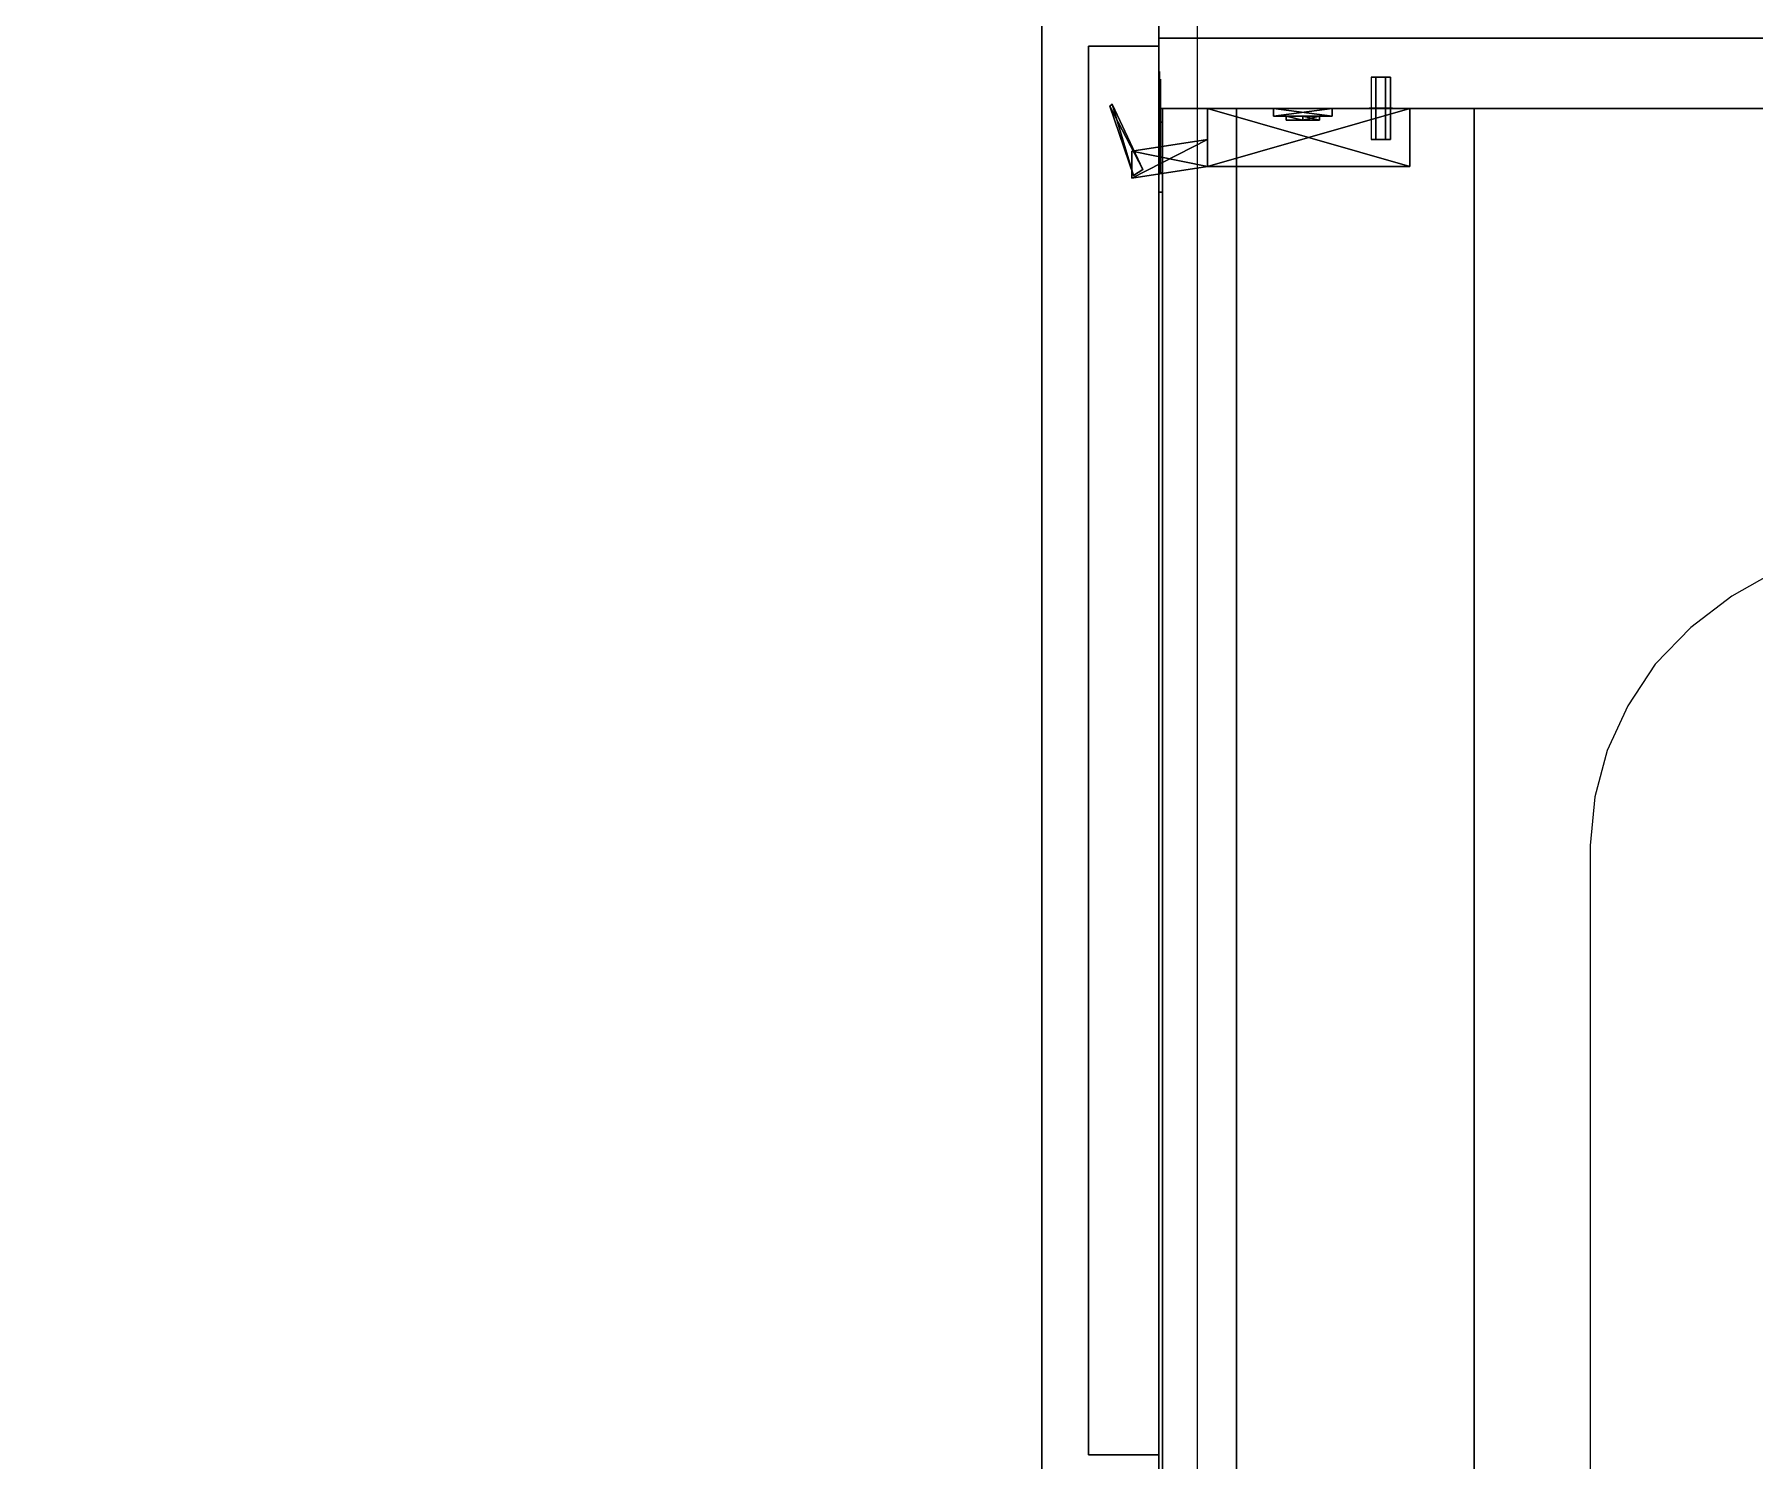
# Model space of a CAD drawing. Extents: x -150 to 6983, y -150 to 6527.
# Drawn here: x 5905.4 to 6347, y 5252 to 5618 of the extents above; entities that cross this region are included whole.
import ezdxf

# ---------------------------------------------------------------- set-up
doc = ezdxf.new("R2010")
doc.units = 0
for name, color, linetype in [('LAYER0', 7, 'CONTINUOUS'), ('LAYER102', 7, 'CONTINUOUS'), ('LAYER105', 7, 'CONTINUOUS'), ('LAYER107', 7, 'CONTINUOUS'), ('LAYER108', 254, 'CONTINUOUS'), ('LAYER117', 28, 'CONTINUOUS'), ('LAYER118', 253, 'CONTINUOUS'), ('LAYER119', 28, 'CONTINUOUS'), ('LAYER120', 253, 'CONTINUOUS'), ('LAYER121', 45, 'CONTINUOUS'), ('LAYER140', 7, 'CONTINUOUS'), ('LAYER168', 19, 'CONTINUOUS'), ('LAYER93', 7, 'CONTINUOUS')]:
    doc.layers.add(name, color=color, linetype=linetype)

msp = doc.modelspace()

# ---------------------------------------------------------------- linework, layer by layer
at = {"layer": 'LAYER0', "invisible_edges": 1}
for points in [[(6983, 6527, -5), (-150, -150, -5), (-150, 6527, -5), (6983, 6527, -5)], [(-150, -150, -5), (6983, 6527, -5), (6983, -150, -5), (-150, -150, -5)], [(6983, -150), (-150, 6527), (-150, -150), (6983, -150)], [(-150, 6527), (6983, -150), (6983, 6527), (-150, 6527)]]:
    msp.add_3dface(points, dxfattribs=at)
at = {"layer": 'LAYER102', "invisible_edges": 1}
for points in [[(6771, 5617, 150), (6194, 5599, 150), (6194, 5617, 150), (6771, 5617, 150)], [(6194, 5599, 150), (6771, 5617, 150), (6771, 5599, 150), (6194, 5599, 150)], [(6194, 5617, 874), (6194, 5599, 150), (6194, 5599, 874), (6194, 5617, 874)], [(6194, 5599, 150), (6194, 5617, 874), (6194, 5617, 150), (6194, 5599, 150)], [(6771, 5599, 874), (6194, 5617, 874), (6194, 5599, 874), (6771, 5599, 874)], [(6194, 5617, 874), (6771, 5599, 874), (6771, 5617, 874), (6194, 5617, 874)], [(6194, 5617, 874), (6771, 5617, 150), (6194, 5617, 150), (6194, 5617, 874)], [(6771, 5617, 150), (6194, 5617, 874), (6771, 5617, 874), (6771, 5617, 150)], [(6771, 5599, 874), (6194, 5599, 150), (6771, 5599, 150), (6771, 5599, 874)], [(6194, 5599, 150), (6771, 5599, 874), (6194, 5599, 874), (6194, 5599, 150)]]:
    msp.add_3dface(points, dxfattribs=at)
at = {"layer": 'LAYER105', "invisible_edges": 1}
for points in [[(6275, 4905, 855.5), (6195, 5599, 855.5), (6275, 5599, 855.5), (6275, 4905, 855.5)], [(6195, 5599, 855.5), (6275, 4905, 855.5), (6195, 4905, 855.5), (6195, 5599, 855.5)], [(6275, 5599, 873.5), (6195, 5599, 855.5), (6195, 5599, 873.5), (6275, 5599, 873.5)], [(6195, 5599, 855.5), (6275, 5599, 873.5), (6275, 5599, 855.5), (6195, 5599, 855.5)], [(6195, 4905, 873.5), (6195, 5599, 855.5), (6195, 4905, 855.5), (6195, 4905, 873.5)], [(6195, 5599, 855.5), (6195, 4905, 873.5), (6195, 5599, 873.5), (6195, 5599, 855.5)], [(6195, 4905, 873.5), (6275, 5599, 873.5), (6195, 5599, 873.5), (6195, 4905, 873.5)], [(6275, 5599, 873.5), (6195, 4905, 873.5), (6275, 4905, 873.5), (6275, 5599, 873.5)], [(6275, 5599, 873.5), (6275, 4905, 855.5), (6275, 5599, 855.5), (6275, 5599, 873.5)], [(6275, 4905, 855.5), (6275, 5599, 873.5), (6275, 4905, 873.5), (6275, 4905, 855.5)]]:
    msp.add_3dface(points, dxfattribs=at)
at = {"layer": 'LAYER107', "invisible_edges": 1}
for points in [[(6746.4, 4905, 503), (6214, 5599, 503), (6746.4, 5599, 503), (6746.4, 4905, 503)], [(6214, 5599, 503), (6746.4, 4905, 503), (6214, 4905, 503), (6214, 5599, 503)], [(6746.4, 5599, 521), (6214, 5599, 503), (6214, 5599, 521), (6746.4, 5599, 521)], [(6214, 5599, 503), (6746.4, 5599, 521), (6746.4, 5599, 503), (6214, 5599, 503)], [(6214, 4905, 521), (6214, 5599, 503), (6214, 4905, 503), (6214, 4905, 521)], [(6214, 5599, 503), (6214, 4905, 521), (6214, 5599, 521), (6214, 5599, 503)], [(6214, 4905, 521), (6746.4, 5599, 521), (6214, 5599, 521), (6214, 4905, 521)], [(6746.4, 5599, 521), (6214, 4905, 521), (6746.4, 4905, 521), (6746.4, 5599, 521)]]:
    msp.add_3dface(points, dxfattribs=at)
at = {"layer": 'LAYER108'}
for points in [[(6248.5, 5607, 500.5), (6253.5, 5607, 500.5), (6252.25, 5607, 502.665), (6249.75, 5607, 502.665)], [(6248.5, 5607, 500.5), (6249.75, 5607, 498.335), (6252.25, 5607, 498.335), (6253.5, 5607, 500.5)], [(6254, 5599.05, 500.5), (6248, 5599.05, 500.5), (6249.5, 5599.05, 503.098), (6252.5, 5599.05, 503.098)], [(6254, 5599.05, 500.5), (6248, 5599.05, 500.5), (6249.5, 5599.05, 497.902), (6252.5, 5599.05, 497.902)], [(6254, 5598.95, 500.5), (6248, 5598.95, 500.5), (6249.5, 5598.95, 503.098), (6252.5, 5598.95, 503.098)], [(6254, 5598.95, 500.5), (6248, 5598.95, 500.5), (6249.5, 5598.95, 497.902), (6252.5, 5598.95, 497.902)], [(6248.5, 5591, 500.5), (6253.5, 5591, 500.5), (6252.25, 5591, 502.665), (6249.75, 5591, 502.665)], [(6248.5, 5591, 500.5), (6249.75, 5591, 498.335), (6252.25, 5591, 498.335), (6253.5, 5591, 500.5)]]:
    msp.add_3dface(points, dxfattribs=at)
at = {"layer": 'LAYER117'}
for points, invisible_edges in [([(6194.25, 5607.51, 248.025), (6194.25, 5608.5, 253), (6194.25, 5606.5, 253), (6194.25, 5606.5, 247.5)], 10), ([(6194.25, 5608.5, 253), (6194.25, 5607.51, 257.975), (6194.25, 5606.5, 258.5), (6194.25, 5606.5, 253)], 10), ([(6194.25, 5604.692, 243.808), (6194.25, 5607.51, 248.025), (6194.25, 5606.5, 247.5), (6194.25, 5603, 247.5)], 10), ([(6194.25, 5607.51, 257.975), (6194.25, 5604.692, 262.192), (6194.25, 5603, 258.5), (6194.25, 5606.5, 258.5)], 10), ([(6194.25, 5600.475, 240.99), (6194.25, 5604.692, 243.808), (6194.25, 5603, 247.5), (6194.25, 5599.5, 247.5)], 10), ([(6194.25, 5604.692, 262.192), (6194.25, 5600.475, 265.01), (6194.25, 5599.5, 258.5), (6194.25, 5603, 258.5)], 10), ([(6194.5, 5606.5, 258.5), (6194.5, 5606.5, 247.5), (6194.5, 5599.5, 247.5), (6194.5, 5599.709, 258.317)], 4), ([(6194.25, 5595.5, 240), (6194.25, 5600.475, 240.99), (6194.25, 5599.5, 247.5), (6194.25, 5595.5, 244)], 2), ([(6194.25, 5600.475, 265.01), (6194.25, 5595.5, 266), (6194.25, 5595.5, 262), (6194.25, 5599.5, 258.5)], 8), ([(6194.5, 5599.709, 258.317), (6194.5, 5599.5, 247.5), (6194.5, 5595.5, 244), (6194.5, 5595.5, 262)], 5), ([(6194.5, 5595.5, 262), (6194.5, 5595.5, 244), (6194.5, 5582.5, 244), (6194.5, 5582.5, 262)], 1), ([(6195, 5577.5, 232), (6195, 5582.5, 244), (6195, 5595.5, 244), (6195, 5595.5, 232)], 1), ([(6195, 5577.5, 274), (6195, 5582.5, 262), (6195, 5595.5, 262), (6195, 5595.5, 274)], 1), ([(6195, 5577.5, 274), (6195, 5577.5, 232), (6195, 5582.5, 244), (6195, 5582.5, 262)], 10)]:
    msp.add_3dface(points, dxfattribs=dict(at, invisible_edges=invisible_edges))
for points in [[(6194, 5595.5, 244), (6194, 5595.5, 232), (6194, 5595.5, 244)], [(6194, 5595.5, 262), (6194, 5595.5, 274), (6194, 5595.5, 262)], [(6195, 5582.5, 244), (6194, 5582.5, 244), (6194, 5595.5, 244), (6195, 5595.5, 244)], [(6195, 5595.5, 244), (6194, 5595.5, 244), (6194, 5595.5, 232), (6195, 5595.5, 232)], [(6195, 5595.5, 232), (6194, 5595.5, 232), (6194, 5577.5, 232), (6195, 5577.5, 232)], [(6195, 5582.5, 262), (6194, 5582.5, 262), (6194, 5595.5, 262), (6195, 5595.5, 262)], [(6195, 5595.5, 262), (6194, 5595.5, 262), (6194, 5595.5, 274), (6195, 5595.5, 274)], [(6195, 5595.5, 274), (6194, 5595.5, 274), (6194, 5577.5, 274), (6195, 5577.5, 274)], [(6194, 5577.5, 232), (6194, 5595.5, 232), (6194, 5595.5, 274), (6194, 5577.5, 274)], [(6195, 5577.5, 232), (6195, 5595.5, 232), (6195, 5595.5, 232), (6195, 5577.5, 232)], [(6195, 5577.5, 274), (6195, 5595.5, 274), (6195, 5595.5, 274), (6195, 5577.5, 274)], [(6194, 5582.5, 244), (6194, 5582.5, 262), (6194, 5582.5, 244)], [(6195, 5582.5, 244), (6194, 5582.5, 244), (6194, 5582.5, 262), (6195, 5582.5, 262)], [(6195, 5577.5, 274), (6194, 5577.5, 274), (6195, 5577.5, 274)], [(6194, 5577.5, 232), (6194, 5577.5, 274), (6195, 5577.5, 274), (6195, 5577.5, 232)]]:
    msp.add_3dface(points, dxfattribs=at)
at = {"layer": 'LAYER118'}
for points in [[(6189.925, 5583.308, 247.348), (6181.5, 5599.591, 247.348), (6182.077, 5600.082, 247.348), (6189.925, 5583.308, 247.348)], [(6181.5, 5599.591, 258.652), (6187.544, 5581.818, 258.652), (6182.077, 5600.082, 258.652), (6181.5, 5599.591, 258.652)], [(6187.544, 5581.818, 247.348), (6181.5, 5599.591, 247.348), (6189.925, 5583.308, 247.348), (6187.544, 5581.818, 247.348)], [(6187.544, 5581.818, 247.348), (6181.5, 5599.591, 258.652), (6181.5, 5599.591, 247.348), (6187.544, 5581.818, 247.348)], [(6187.544, 5581.818, 258.652), (6181.5, 5599.591, 258.652), (6187.544, 5581.818, 247.348), (6187.544, 5581.818, 258.652)], [(6182.077, 5600.082, 258.652), (6187.544, 5581.818, 258.652), (6189.925, 5583.308, 258.652), (6182.077, 5600.082, 258.652)], [(6258.5, 5599, 246.217), (6206.5, 5584.079, 246.217), (6206.5, 5599, 246.217), (6258.5, 5599, 246.217)], [(6258.5, 5584.079, 246.217), (6206.5, 5584.079, 246.217), (6258.5, 5599, 246.217), (6258.5, 5584.079, 246.217)], [(6206.5, 5599, 259.783), (6258.5, 5584.079, 259.783), (6258.5, 5599, 259.783), (6206.5, 5599, 259.783)], [(6206.5, 5584.079, 259.783), (6258.5, 5584.079, 259.783), (6206.5, 5599, 259.783), (6206.5, 5584.079, 259.783)], [(6238.5, 5599, 279), (6223.5, 5599, 279), (6223.5, 5597.01, 279), (6238.5, 5599, 279)], [(6238.5, 5597.01, 279), (6238.5, 5599, 279), (6223.5, 5597.01, 279), (6238.5, 5597.01, 279)], [(6223.5, 5599, 227), (6238.5, 5599, 227), (6238.5, 5597.01, 227), (6223.5, 5599, 227)], [(6223.5, 5597.01, 227), (6223.5, 5599, 227), (6238.5, 5597.01, 227), (6223.5, 5597.01, 227)], [(6223.5, 5597.01, 279), (6223.5, 5599, 279), (6223.5, 5599, 227), (6223.5, 5597.01, 279)], [(6223.5, 5597.01, 227), (6223.5, 5597.01, 279), (6223.5, 5599, 227), (6223.5, 5597.01, 227)], [(6238.5, 5599, 227), (6238.5, 5599, 279), (6238.5, 5597.01, 279), (6238.5, 5599, 227)], [(6238.5, 5597.01, 227), (6238.5, 5599, 227), (6238.5, 5597.01, 279), (6238.5, 5597.01, 227)], [(6258.5, 5599, 259.783), (6258.5, 5584.079, 246.217), (6258.5, 5599, 246.217), (6258.5, 5599, 259.783)], [(6258.5, 5584.079, 259.783), (6258.5, 5584.079, 246.217), (6258.5, 5599, 259.783), (6258.5, 5584.079, 259.783)], [(6238.5, 5597.01, 279), (6223.5, 5597.01, 279), (6223.5, 5597.01, 227), (6238.5, 5597.01, 279)], [(6238.5, 5597.01, 227), (6238.5, 5597.01, 279), (6223.5, 5597.01, 227), (6238.5, 5597.01, 227)], [(6226.757, 5597.01, 271.087), (6231, 5596.016, 266.291), (6226.757, 5596.016, 271.087), (6226.757, 5597.01, 271.087)], [(6231, 5597.01, 266.291), (6231, 5596.016, 266.291), (6226.757, 5597.01, 271.087), (6231, 5597.01, 266.291)], [(6226.757, 5597.01, 271.087), (6231, 5597.01, 266.291), (6231, 5597.01, 275.883), (6226.757, 5597.01, 271.087)], [(6226.757, 5597.01, 271.087), (6231, 5596.016, 275.883), (6231, 5597.01, 275.883), (6226.757, 5597.01, 271.087)], [(6226.757, 5596.016, 271.087), (6231, 5596.016, 275.883), (6226.757, 5597.01, 271.087), (6226.757, 5596.016, 271.087)], [(6226.757, 5597.01, 234.913), (6231, 5596.016, 230.117), (6226.757, 5596.016, 234.913), (6226.757, 5597.01, 234.913)], [(6231, 5597.01, 230.117), (6231, 5596.016, 230.117), (6226.757, 5597.01, 234.913), (6231, 5597.01, 230.117)], [(6226.757, 5597.01, 234.913), (6231, 5597.01, 230.117), (6231, 5597.01, 239.709), (6226.757, 5597.01, 234.913)], [(6226.757, 5597.01, 234.913), (6231, 5596.016, 239.709), (6231, 5597.01, 239.709), (6226.757, 5597.01, 234.913)], [(6226.757, 5596.016, 234.913), (6231, 5596.016, 239.709), (6226.757, 5597.01, 234.913), (6226.757, 5596.016, 234.913)], [(6226.757, 5596.016, 271.087), (6235.243, 5596.016, 271.087), (6231, 5596.016, 275.883), (6226.757, 5596.016, 271.087)], [(6231, 5596.016, 266.291), (6235.243, 5596.016, 271.087), (6226.757, 5596.016, 271.087), (6231, 5596.016, 266.291)], [(6226.757, 5596.016, 234.913), (6235.243, 5596.016, 234.913), (6231, 5596.016, 239.709), (6226.757, 5596.016, 234.913)], [(6231, 5596.016, 230.117), (6235.243, 5596.016, 234.913), (6226.757, 5596.016, 234.913), (6231, 5596.016, 230.117)], [(6231, 5597.01, 266.291), (6235.243, 5596.016, 271.087), (6231, 5596.016, 266.291), (6231, 5597.01, 266.291)], [(6235.243, 5597.01, 271.087), (6235.243, 5596.016, 271.087), (6231, 5597.01, 266.291), (6235.243, 5597.01, 271.087)], [(6235.243, 5597.01, 271.087), (6231, 5596.016, 275.883), (6235.243, 5596.016, 271.087), (6235.243, 5597.01, 271.087)], [(6231, 5597.01, 275.883), (6231, 5596.016, 275.883), (6235.243, 5597.01, 271.087), (6231, 5597.01, 275.883)], [(6231, 5597.01, 266.291), (6235.243, 5597.01, 271.087), (6231, 5597.01, 275.883), (6231, 5597.01, 266.291)], [(6231, 5597.01, 230.117), (6235.243, 5596.016, 234.913), (6231, 5596.016, 230.117), (6231, 5597.01, 230.117)], [(6235.243, 5597.01, 234.913), (6235.243, 5596.016, 234.913), (6231, 5597.01, 230.117), (6235.243, 5597.01, 234.913)], [(6235.243, 5597.01, 234.913), (6231, 5596.016, 239.709), (6235.243, 5596.016, 234.913), (6235.243, 5597.01, 234.913)], [(6231, 5597.01, 239.709), (6231, 5596.016, 239.709), (6235.243, 5597.01, 234.913), (6231, 5597.01, 239.709)], [(6231, 5597.01, 230.117), (6235.243, 5597.01, 234.913), (6231, 5597.01, 239.709), (6231, 5597.01, 230.117)], [(6206.5, 5591.042, 246.217), (6187.135, 5581.094, 246.217), (6187.135, 5588.058, 246.217), (6206.5, 5591.042, 246.217)], [(6206.5, 5584.079, 246.217), (6187.135, 5581.094, 246.217), (6206.5, 5591.042, 246.217), (6206.5, 5584.079, 246.217)], [(6187.135, 5588.058, 259.783), (6206.5, 5584.079, 259.783), (6206.5, 5591.042, 259.783), (6187.135, 5588.058, 259.783)], [(6187.135, 5581.094, 259.783), (6206.5, 5584.079, 259.783), (6187.135, 5588.058, 259.783), (6187.135, 5581.094, 259.783)], [(6206.5, 5584.079, 246.217), (6187.135, 5581.094, 259.783), (6187.135, 5581.094, 246.217), (6206.5, 5584.079, 246.217)], [(6206.5, 5584.079, 259.783), (6187.135, 5581.094, 259.783), (6206.5, 5584.079, 246.217), (6206.5, 5584.079, 259.783)], [(6258.5, 5584.079, 246.217), (6206.5, 5584.079, 259.783), (6206.5, 5584.079, 246.217), (6258.5, 5584.079, 246.217)], [(6258.5, 5584.079, 259.783), (6206.5, 5584.079, 259.783), (6258.5, 5584.079, 246.217), (6258.5, 5584.079, 259.783)]]:
    msp.add_3dface(points, dxfattribs=at)
at = {"layer": 'LAYER119'}
for points, invisible_edges in [([(6194.25, 5607.51, 766.025), (6194.25, 5608.5, 771), (6194.25, 5606.5, 771), (6194.25, 5606.5, 765.5)], 10), ([(6194.25, 5608.5, 771), (6194.25, 5607.51, 775.975), (6194.25, 5606.5, 776.5), (6194.25, 5606.5, 771)], 10), ([(6194.25, 5604.692, 761.808), (6194.25, 5607.51, 766.025), (6194.25, 5606.5, 765.5), (6194.25, 5603, 765.5)], 10), ([(6194.25, 5607.51, 775.975), (6194.25, 5604.692, 780.192), (6194.25, 5603, 776.5), (6194.25, 5606.5, 776.5)], 10), ([(6194.25, 5600.475, 758.99), (6194.25, 5604.692, 761.808), (6194.25, 5603, 765.5), (6194.25, 5599.5, 765.5)], 10), ([(6194.25, 5604.692, 780.192), (6194.25, 5600.475, 783.01), (6194.25, 5599.5, 776.5), (6194.25, 5603, 776.5)], 10), ([(6194.5, 5606.5, 776.5), (6194.5, 5606.5, 765.5), (6194.5, 5599.5, 765.5), (6194.5, 5599.709, 776.317)], 4), ([(6194.25, 5595.5, 758), (6194.25, 5600.475, 758.99), (6194.25, 5599.5, 765.5), (6194.25, 5595.5, 762)], 2), ([(6194.25, 5600.475, 783.01), (6194.25, 5595.5, 784), (6194.25, 5595.5, 780), (6194.25, 5599.5, 776.5)], 8), ([(6194.5, 5599.709, 776.317), (6194.5, 5599.5, 765.5), (6194.5, 5595.5, 762), (6194.5, 5595.5, 780)], 5), ([(6194.5, 5595.5, 780), (6194.5, 5595.5, 762), (6194.5, 5582.5, 762), (6194.5, 5582.5, 780)], 1), ([(6195, 5577.5, 750), (6195, 5582.5, 762), (6195, 5595.5, 762), (6195, 5595.5, 750)], 1), ([(6195, 5577.5, 792), (6195, 5582.5, 780), (6195, 5595.5, 780), (6195, 5595.5, 792)], 1), ([(6195, 5577.5, 792), (6195, 5577.5, 750), (6195, 5582.5, 762), (6195, 5582.5, 780)], 10)]:
    msp.add_3dface(points, dxfattribs=dict(at, invisible_edges=invisible_edges))
for points in [[(6194, 5595.5, 762), (6194, 5595.5, 750), (6194, 5595.5, 762)], [(6194, 5595.5, 780), (6194, 5595.5, 792), (6194, 5595.5, 780)], [(6195, 5582.5, 762), (6194, 5582.5, 762), (6194, 5595.5, 762), (6195, 5595.5, 762)], [(6195, 5595.5, 762), (6194, 5595.5, 762), (6194, 5595.5, 750), (6195, 5595.5, 750)], [(6195, 5595.5, 750), (6194, 5595.5, 750), (6194, 5577.5, 750), (6195, 5577.5, 750)], [(6195, 5582.5, 780), (6194, 5582.5, 780), (6194, 5595.5, 780), (6195, 5595.5, 780)], [(6195, 5595.5, 780), (6194, 5595.5, 780), (6194, 5595.5, 792), (6195, 5595.5, 792)], [(6195, 5595.5, 792), (6194, 5595.5, 792), (6194, 5577.5, 792), (6195, 5577.5, 792)], [(6194, 5577.5, 750), (6194, 5595.5, 750), (6194, 5595.5, 792), (6194, 5577.5, 792)], [(6195, 5577.5, 750), (6195, 5595.5, 750), (6195, 5595.5, 750), (6195, 5577.5, 750)], [(6195, 5577.5, 792), (6195, 5595.5, 792), (6195, 5595.5, 792), (6195, 5577.5, 792)], [(6194, 5582.5, 762), (6194, 5582.5, 780), (6194, 5582.5, 762)], [(6195, 5582.5, 762), (6194, 5582.5, 762), (6194, 5582.5, 780), (6195, 5582.5, 780)], [(6195, 5577.5, 792), (6194, 5577.5, 792), (6195, 5577.5, 792)], [(6194, 5577.5, 750), (6194, 5577.5, 792), (6195, 5577.5, 792), (6195, 5577.5, 750)]]:
    msp.add_3dface(points, dxfattribs=at)
at = {"layer": 'LAYER120'}
for points in [[(6189.925, 5583.308, 765.348), (6181.5, 5599.591, 765.348), (6182.077, 5600.082, 765.348), (6189.925, 5583.308, 765.348)], [(6181.5, 5599.591, 776.652), (6187.544, 5581.818, 776.652), (6182.077, 5600.082, 776.652), (6181.5, 5599.591, 776.652)], [(6187.544, 5581.818, 765.348), (6181.5, 5599.591, 765.348), (6189.925, 5583.308, 765.348), (6187.544, 5581.818, 765.348)], [(6187.544, 5581.818, 765.348), (6181.5, 5599.591, 776.652), (6181.5, 5599.591, 765.348), (6187.544, 5581.818, 765.348)], [(6187.544, 5581.818, 776.652), (6181.5, 5599.591, 776.652), (6187.544, 5581.818, 765.348), (6187.544, 5581.818, 776.652)], [(6182.077, 5600.082, 776.652), (6187.544, 5581.818, 776.652), (6189.925, 5583.308, 776.652), (6182.077, 5600.082, 776.652)], [(6258.5, 5599, 764.217), (6206.5, 5584.079, 764.217), (6206.5, 5599, 764.217), (6258.5, 5599, 764.217)], [(6258.5, 5584.079, 764.217), (6206.5, 5584.079, 764.217), (6258.5, 5599, 764.217), (6258.5, 5584.079, 764.217)], [(6206.5, 5599, 777.783), (6258.5, 5584.079, 777.783), (6258.5, 5599, 777.783), (6206.5, 5599, 777.783)], [(6206.5, 5584.079, 777.783), (6258.5, 5584.079, 777.783), (6206.5, 5599, 777.783), (6206.5, 5584.079, 777.783)], [(6238.5, 5599, 797), (6223.5, 5599, 797), (6223.5, 5597.01, 797), (6238.5, 5599, 797)], [(6238.5, 5597.01, 797), (6238.5, 5599, 797), (6223.5, 5597.01, 797), (6238.5, 5597.01, 797)], [(6223.5, 5599, 745), (6238.5, 5599, 745), (6238.5, 5597.01, 745), (6223.5, 5599, 745)], [(6223.5, 5597.01, 745), (6223.5, 5599, 745), (6238.5, 5597.01, 745), (6223.5, 5597.01, 745)], [(6223.5, 5597.01, 797), (6223.5, 5599, 797), (6223.5, 5599, 745), (6223.5, 5597.01, 797)], [(6223.5, 5597.01, 745), (6223.5, 5597.01, 797), (6223.5, 5599, 745), (6223.5, 5597.01, 745)], [(6238.5, 5599, 745), (6238.5, 5599, 797), (6238.5, 5597.01, 797), (6238.5, 5599, 745)], [(6238.5, 5597.01, 745), (6238.5, 5599, 745), (6238.5, 5597.01, 797), (6238.5, 5597.01, 745)], [(6258.5, 5599, 777.783), (6258.5, 5584.079, 764.217), (6258.5, 5599, 764.217), (6258.5, 5599, 777.783)], [(6258.5, 5584.079, 777.783), (6258.5, 5584.079, 764.217), (6258.5, 5599, 777.783), (6258.5, 5584.079, 777.783)], [(6238.5, 5597.01, 797), (6223.5, 5597.01, 797), (6223.5, 5597.01, 745), (6238.5, 5597.01, 797)], [(6238.5, 5597.01, 745), (6238.5, 5597.01, 797), (6223.5, 5597.01, 745), (6238.5, 5597.01, 745)], [(6226.757, 5597.01, 789.087), (6231, 5596.016, 784.291), (6226.757, 5596.016, 789.087), (6226.757, 5597.01, 789.087)], [(6231, 5597.01, 784.291), (6231, 5596.016, 784.291), (6226.757, 5597.01, 789.087), (6231, 5597.01, 784.291)], [(6226.757, 5597.01, 789.087), (6231, 5597.01, 784.291), (6231, 5597.01, 793.883), (6226.757, 5597.01, 789.087)], [(6226.757, 5597.01, 789.087), (6231, 5596.016, 793.883), (6231, 5597.01, 793.883), (6226.757, 5597.01, 789.087)], [(6226.757, 5596.016, 789.087), (6231, 5596.016, 793.883), (6226.757, 5597.01, 789.087), (6226.757, 5596.016, 789.087)], [(6226.757, 5597.01, 752.913), (6231, 5596.016, 748.117), (6226.757, 5596.016, 752.913), (6226.757, 5597.01, 752.913)], [(6231, 5597.01, 748.117), (6231, 5596.016, 748.117), (6226.757, 5597.01, 752.913), (6231, 5597.01, 748.117)], [(6226.757, 5597.01, 752.913), (6231, 5597.01, 748.117), (6231, 5597.01, 757.709), (6226.757, 5597.01, 752.913)], [(6226.757, 5597.01, 752.913), (6231, 5596.016, 757.709), (6231, 5597.01, 757.709), (6226.757, 5597.01, 752.913)], [(6226.757, 5596.016, 752.913), (6231, 5596.016, 757.709), (6226.757, 5597.01, 752.913), (6226.757, 5596.016, 752.913)], [(6226.757, 5596.016, 789.087), (6235.243, 5596.016, 789.087), (6231, 5596.016, 793.883), (6226.757, 5596.016, 789.087)], [(6231, 5596.016, 784.291), (6235.243, 5596.016, 789.087), (6226.757, 5596.016, 789.087), (6231, 5596.016, 784.291)], [(6226.757, 5596.016, 752.913), (6235.243, 5596.016, 752.913), (6231, 5596.016, 757.709), (6226.757, 5596.016, 752.913)], [(6231, 5596.016, 748.117), (6235.243, 5596.016, 752.913), (6226.757, 5596.016, 752.913), (6231, 5596.016, 748.117)], [(6231, 5597.01, 784.291), (6235.243, 5596.016, 789.087), (6231, 5596.016, 784.291), (6231, 5597.01, 784.291)], [(6235.243, 5597.01, 789.087), (6235.243, 5596.016, 789.087), (6231, 5597.01, 784.291), (6235.243, 5597.01, 789.087)], [(6235.243, 5597.01, 789.087), (6231, 5596.016, 793.883), (6235.243, 5596.016, 789.087), (6235.243, 5597.01, 789.087)], [(6231, 5597.01, 793.883), (6231, 5596.016, 793.883), (6235.243, 5597.01, 789.087), (6231, 5597.01, 793.883)], [(6231, 5597.01, 784.291), (6235.243, 5597.01, 789.087), (6231, 5597.01, 793.883), (6231, 5597.01, 784.291)], [(6231, 5597.01, 748.117), (6235.243, 5596.016, 752.913), (6231, 5596.016, 748.117), (6231, 5597.01, 748.117)], [(6235.243, 5597.01, 752.913), (6235.243, 5596.016, 752.913), (6231, 5597.01, 748.117), (6235.243, 5597.01, 752.913)], [(6235.243, 5597.01, 752.913), (6231, 5596.016, 757.709), (6235.243, 5596.016, 752.913), (6235.243, 5597.01, 752.913)], [(6231, 5597.01, 757.709), (6231, 5596.016, 757.709), (6235.243, 5597.01, 752.913), (6231, 5597.01, 757.709)], [(6231, 5597.01, 748.117), (6235.243, 5597.01, 752.913), (6231, 5597.01, 757.709), (6231, 5597.01, 748.117)], [(6206.5, 5591.042, 764.217), (6187.135, 5581.094, 764.217), (6187.135, 5588.058, 764.217), (6206.5, 5591.042, 764.217)], [(6206.5, 5584.079, 764.217), (6187.135, 5581.094, 764.217), (6206.5, 5591.042, 764.217), (6206.5, 5584.079, 764.217)], [(6187.135, 5588.058, 777.783), (6206.5, 5584.079, 777.783), (6206.5, 5591.042, 777.783), (6187.135, 5588.058, 777.783)], [(6187.135, 5581.094, 777.783), (6206.5, 5584.079, 777.783), (6187.135, 5588.058, 777.783), (6187.135, 5581.094, 777.783)], [(6206.5, 5584.079, 764.217), (6187.135, 5581.094, 777.783), (6187.135, 5581.094, 764.217), (6206.5, 5584.079, 764.217)], [(6206.5, 5584.079, 777.783), (6187.135, 5581.094, 777.783), (6206.5, 5584.079, 764.217), (6206.5, 5584.079, 777.783)], [(6258.5, 5584.079, 764.217), (6206.5, 5584.079, 777.783), (6206.5, 5584.079, 764.217), (6258.5, 5584.079, 764.217)], [(6258.5, 5584.079, 777.783), (6206.5, 5584.079, 777.783), (6258.5, 5584.079, 764.217), (6258.5, 5584.079, 777.783)]]:
    msp.add_3dface(points, dxfattribs=at)
at = {"layer": 'LAYER121', "invisible_edges": 1}
for points in [[(6194, 5253.5, 153), (6176, 5615, 153), (6194, 5615, 153), (6194, 5253.5, 153)], [(6176, 5615, 153), (6194, 5253.5, 153), (6176, 5253.5, 153), (6176, 5615, 153)], [(6176, 5615, 153), (6194, 5615, 871), (6194, 5615, 153), (6176, 5615, 153)], [(6194, 5615, 871), (6176, 5615, 153), (6176, 5615, 871), (6194, 5615, 871)], [(6176, 5253.5, 871), (6194, 5615, 871), (6176, 5615, 871), (6176, 5253.5, 871)], [(6194, 5615, 871), (6176, 5253.5, 871), (6194, 5253.5, 871), (6194, 5615, 871)], [(6176, 5615, 153), (6176, 5253.5, 871), (6176, 5615, 871), (6176, 5615, 153)], [(6176, 5253.5, 871), (6176, 5615, 153), (6176, 5253.5, 153), (6176, 5253.5, 871)], [(6194, 5253.5, 153), (6194, 5615, 871), (6194, 5253.5, 871), (6194, 5253.5, 153)], [(6194, 5615, 871), (6194, 5253.5, 153), (6194, 5615, 153), (6194, 5615, 871)], [(6176, 5253.5, 871), (6194, 5253.5, 153), (6194, 5253.5, 871), (6176, 5253.5, 871)], [(6194, 5253.5, 153), (6176, 5253.5, 871), (6176, 5253.5, 153), (6194, 5253.5, 153)]]:
    msp.add_3dface(points, dxfattribs=at)
at = {"layer": 'LAYER140', "invisible_edges": 1}
for points in [[(6771, 5635, 150), (6194, 5617, 150), (6194, 5635, 150), (6771, 5635, 150)], [(6194, 5617, 150), (6771, 5635, 150), (6771, 5617, 150), (6194, 5617, 150)], [(6194, 5617, 150), (6194, 5635, 874), (6194, 5635, 150), (6194, 5617, 150)], [(6194, 5635, 874), (6194, 5617, 150), (6194, 5617, 874), (6194, 5635, 874)], [(6771, 5617, 874), (6194, 5635, 874), (6194, 5617, 874), (6771, 5617, 874)], [(6194, 5635, 874), (6771, 5617, 874), (6771, 5635, 874), (6194, 5635, 874)], [(6194, 5617, 150), (6771, 5617, 874), (6194, 5617, 874), (6194, 5617, 150)], [(6771, 5617, 874), (6194, 5617, 150), (6771, 5617, 150), (6771, 5617, 874)]]:
    msp.add_3dface(points, dxfattribs=at)
at = {"layer": 'LAYER168'}
for points, invisible_edges in [([(6164, 6377, 874), (6256.1, 6317.49, 874), (6164, 4877, 874), (6164, 6377, 874)], 3), ([(6164, 6377, 912), (6164, 4877, 874), (6164, 4877, 912), (6164, 6377, 912)], 1), ([(6164, 4877, 874), (6164, 6377, 912), (6164, 6377, 874), (6164, 4877, 874)], 1), ([(6204, 5738, 912), (6164, 6377, 912), (6204, 4917, 912), (6204, 5738, 912)], 3), ([(6164, 4877, 912), (6204, 4917, 912), (6164, 6377, 912), (6164, 4877, 912)], 3), ([(6256.1, 5801.15, 874), (6164, 4877, 874), (6256.1, 6317.49, 874), (6256.1, 5801.15, 874)], 3), ([(6304.77, 5164.36, 874), (6164, 4877, 874), (6256.1, 5801.15, 874), (6304.77, 5164.36, 874)], 7), ([(6304.77, 5164.36, 874), (6256.1, 5801.15, 874), (6304.77, 5409.84, 874), (6304.77, 5164.36, 874)], 3), ([(6330.61, 5465.83, 874), (6256.1, 5801.15, 874), (6739.48, 5801.15, 874), (6330.61, 5465.83, 874)], 5), ([(6321.46, 5456.39, 874), (6256.1, 5801.15, 874), (6330.61, 5465.83, 874), (6321.46, 5456.39, 874)], 3), ([(6314.38, 5445.73, 874), (6256.1, 5801.15, 874), (6321.46, 5456.39, 874), (6314.38, 5445.73, 874)], 3), ([(6309.12, 5434.24, 874), (6256.1, 5801.15, 874), (6314.38, 5445.73, 874), (6309.12, 5434.24, 874)], 3), ([(6305.91, 5422.35, 874), (6256.1, 5801.15, 874), (6309.12, 5434.24, 874), (6305.91, 5422.35, 874)], 3), ([(6256.1, 5801.15, 874), (6305.91, 5422.35, 874), (6304.77, 5409.84, 874), (6256.1, 5801.15, 874)], 5), ([(6330.61, 5465.83, 874), (6739.48, 5801.15, 874), (6341.13, 5473.82, 874), (6330.61, 5465.83, 874)], 3), ([(6341.13, 5473.82, 874), (6739.48, 5801.15, 874), (6352.79, 5480.39, 874), (6341.13, 5473.82, 874)], 3)]:
    msp.add_3dface(points, dxfattribs=dict(at, invisible_edges=invisible_edges))
at = {"layer": 'LAYER93', "invisible_edges": 1}
for points in [[(6771, 4905, 151), (6194, 5599, 151), (6771, 5599, 151), (6771, 4905, 151)], [(6194, 5599, 151), (6771, 4905, 151), (6194, 4905, 151), (6194, 5599, 151)], [(6771, 5599, 169), (6194, 5599, 151), (6194, 5599, 169), (6771, 5599, 169)], [(6194, 5599, 151), (6771, 5599, 169), (6771, 5599, 151), (6194, 5599, 151)], [(6194, 4905, 169), (6194, 5599, 151), (6194, 4905, 151), (6194, 4905, 169)], [(6194, 5599, 151), (6194, 4905, 169), (6194, 5599, 169), (6194, 5599, 151)], [(6194, 4905, 169), (6771, 5599, 169), (6194, 5599, 169), (6194, 4905, 169)], [(6771, 5599, 169), (6194, 4905, 169), (6771, 4905, 169), (6771, 5599, 169)]]:
    msp.add_3dface(points, dxfattribs=at)

# ---------------------------------------------------------------- meshes
at = {"layer": 'LAYER108'}
mesh = msp.add_polymesh((2, 6), dxfattribs=dict(at, n_close=True))
for k, corner in enumerate([(6248.5, 5591, 500.5), (6249.75, 5591, 502.665), (6252.25, 5591, 502.665), (6253.5, 5591, 500.5), (6252.25, 5591, 498.335), (6249.75, 5591, 498.335), (6248.5, 5607, 500.5), (6249.75, 5607, 502.665), (6252.25, 5607, 502.665), (6253.5, 5607, 500.5), (6252.25, 5607, 498.335), (6249.75, 5607, 498.335)]):
    mesh.set_mesh_vertex(divmod(k, 6), corner)
mesh = msp.add_polymesh((2, 6), dxfattribs=dict(at, n_close=True))
for k, corner in enumerate([(6248, 5598.95, 500.5), (6249.5, 5598.95, 503.098), (6252.5, 5598.95, 503.098), (6254, 5598.95, 500.5), (6252.5, 5598.95, 497.902), (6249.5, 5598.95, 497.902), (6248, 5599.05, 500.5), (6249.5, 5599.05, 503.098), (6252.5, 5599.05, 503.098), (6254, 5599.05, 500.5), (6252.5, 5599.05, 497.902), (6249.5, 5599.05, 497.902)]):
    mesh.set_mesh_vertex(divmod(k, 6), corner)
at = {"layer": 'LAYER117'}
mesh = msp.add_polymesh((2, 9), dxfattribs=at)
for k, corner in enumerate([(6194.25, 5595.5, 240), (6194.25, 5600.475, 240.99), (6194.25, 5604.692, 243.808), (6194.25, 5607.51, 248.025), (6194.25, 5608.5, 253), (6194.25, 5607.51, 257.975), (6194.25, 5604.692, 262.192), (6194.25, 5600.475, 265.01), (6194.25, 5595.5, 266), (6194, 5595.5, 240), (6194, 5600.475, 240.99), (6194, 5604.692, 243.808), (6194, 5607.51, 248.025), (6194, 5608.5, 253), (6194, 5607.51, 257.975), (6194, 5604.692, 262.192), (6194, 5600.475, 265.01), (6194, 5595.5, 266)]):
    mesh.set_mesh_vertex(divmod(k, 9), corner)
at = {"layer": 'LAYER119'}
mesh = msp.add_polymesh((2, 9), dxfattribs=at)
for k, corner in enumerate([(6194.25, 5595.5, 758), (6194.25, 5600.475, 758.99), (6194.25, 5604.692, 761.808), (6194.25, 5607.51, 766.025), (6194.25, 5608.5, 771), (6194.25, 5607.51, 775.975), (6194.25, 5604.692, 780.192), (6194.25, 5600.475, 783.01), (6194.25, 5595.5, 784), (6194, 5595.5, 758), (6194, 5600.475, 758.99), (6194, 5604.692, 761.808), (6194, 5607.51, 766.025), (6194, 5608.5, 771), (6194, 5607.51, 775.975), (6194, 5604.692, 780.192), (6194, 5600.475, 783.01), (6194, 5595.5, 784)]):
    mesh.set_mesh_vertex(divmod(k, 9), corner)

doc.saveas('drawing.dxf')
